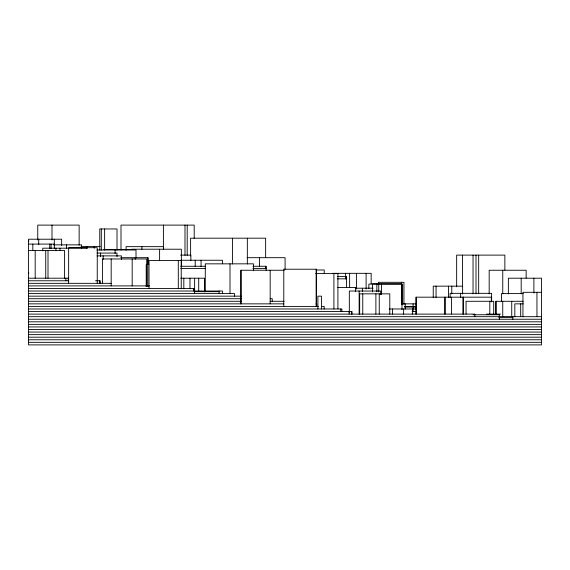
<?xml version="1.0" encoding="UTF-8"?>
<svg xmlns="http://www.w3.org/2000/svg" width="570" height="570" viewBox="0 0 570 570"><rect width="100%" height="100%" fill="white"/><g stroke="black" fill="none" stroke-linecap="round" stroke-linejoin="round"><path stroke-width="0.85" d="M28.5 241.01L28.963 241.01M28.5 244.088L54.328 244.088M53.445 244.858L81.574 244.858L81.574 248.378M81.061 246.397L100.263 246.397M87.303 248.192L42.757 248.192L42.757 250.836M131.734 249.218L181.367 249.218L181.367 266.831M103.719 249.475L131.855 249.475M96.907 249.988L136.009 249.988L136.009 257.982M28.5 250.501L64.595 250.501L64.595 278.203M97.114 253.066L116.992 253.066L116.992 256.628M180.64 255.118L190.872 255.118L190.872 260.447M97.078 255.887L121.396 255.887L121.396 259.428M120.705 257.683L148.093 257.683L148.093 264.523M247.173 257.683L285.086 257.683L285.086 269.225M181.174 260.248L222.421 260.248L222.421 263.796M148.834 264.352L146.212 264.352L146.212 286.503M180.697 266.276L205.663 266.276M252.945 266.276L266.147 266.276L266.147 270.294M180.697 268.584L205.392 268.584M252.945 268.584L266.147 268.584M316.4 269.995L324.23 269.995L324.23 273.465M284.245 270.251L240.768 270.251L240.768 303.853M28.5 273.073L28.963 273.073M332.388 273.329L371.163 273.329L371.163 283.796M315.723 273.586L337.91 273.586L337.91 308.826M337.333 276.536L346.503 276.536L346.503 287.394M28.5 278.203L68.678 278.203M180.747 278.203L204.459 278.203L204.459 291.028M337.333 278.844L346.503 278.844M28.5 280.768L68.649 280.768M95.532 280.768L100.113 280.768L100.113 283.333M28.5 283.333L111.178 283.333M28.5 285.898L149.475 285.898M337.625 287.437L355.53 287.437L355.53 291.74M355.395 288.206L373.136 288.206M28.5 288.463L194.534 288.463L194.534 293.593M193.622 289.104L194.534 289.104M28.5 291.028L222.471 291.028L222.471 293.593M194.534 291.669L219.101 291.669M541.5 292.31L522.939 292.31L522.939 316.678M28.5 293.593L234.598 293.593L234.598 296.158M523.224 293.593L501.522 293.593L501.522 301.587M28.5 296.158L241.16 296.158M491.675 297.184L415.922 297.184L415.922 314.02M28.5 298.723L241.16 298.723M270.173 298.723L272.246 298.723L272.246 301.288M28.5 301.288L241.16 301.288M270.173 301.288L284.102 301.288M523.224 301.288L495.85 301.288L495.85 314.113M28.5 303.853L283.782 303.853M315.958 303.853L316.713 303.853L316.713 306.418M401.743 303.853L416.627 303.853M523.281 303.853L514.824 303.853L514.824 316.678M28.5 306.418L318.381 306.418M321.459 306.418L324.18 306.418L324.18 308.983M404.615 306.418L416.627 306.418M404.615 307.059L416.627 307.059M28.5 308.983L341.872 308.983L341.872 311.548M389.239 308.983L416.627 308.983M28.5 311.548L352.046 311.548L352.046 314.113M412.103 311.548L416.592 311.548M28.5 314.113L474.81 314.113L474.81 316.678M486.588 314.113L500.517 314.113M473.029 314.754L499.327 314.754L499.327 319.243M28.5 316.678L541.5 316.678M498.814 317.319L512.836 317.319M28.5 319.243L541.5 319.243M28.5 321.808L541.5 321.808M28.5 324.373L541.5 324.373M28.5 326.938L541.5 326.938M28.5 329.503L541.5 329.503M28.5 332.068L541.5 332.068M28.5 334.633L541.5 334.633M28.5 337.198L541.5 337.198M28.5 339.763L541.5 339.763M28.5 342.328L541.5 342.328M536.947 292.31L536.947 316.678M533.891 278.203L533.891 293.065M526.146 278.132L526.146 270.251L489.174 270.251L489.174 293.899M521.194 278.203L521.194 293.942M520.688 303.853L520.688 316.678M512.836 316.678L512.836 319.243M511.732 301.288L511.732 316.678M508.369 293.942L508.369 278.203L541.5 278.203L541.5 344.893L28.5 344.893L28.5 239.215L61.638 239.215L61.638 245.435M504.863 270.066L504.863 255.118L456.655 255.118L456.655 286.774M502.754 270.251L502.754 293.899M502.74 301.288L502.74 316.678M496.043 301.288L496.043 314.113M493.705 314.113L493.705 301.288L466.06 301.288L466.06 314.113M491.618 301.979L491.618 293.336L450.108 293.336L450.108 297.661M491.354 297.184L491.354 301.615M489.801 301.288L489.801 314.113M478.665 255.118L478.665 293.814M476.007 255.118L476.007 293.814M473.043 255.118L473.043 293.814M463.41 297.184L463.41 314.02M463.31 297.184L463.31 314.02M463.025 297.184L463.025 314.02M462.612 294.006L462.612 286.154L433.243 286.154L433.243 297.49M462.441 255.118L462.441 286.774M460.66 293.336L460.66 297.661M451.775 286.154L451.775 294.006M451.568 297.184L451.568 314.02M448.554 286.154L448.554 297.49M445.191 297.184L445.191 314.02M444.757 297.184L444.757 314.02M436.05 286.154L436.05 297.49M416.278 297.184L416.278 314.02M413.093 303.853L413.093 306.418M413.093 307.059L413.093 311.548M412.409 308.983L412.409 314.113M405.22 303.853L405.22 308.983M403.945 304.394L403.945 282.307L378.473 282.307L378.473 284.074M403.624 308.983L403.624 314.113M401.993 309.581L401.993 283.846L372.552 283.846L372.552 291.833M401.921 304.401L401.921 284.102L368.847 284.102L368.847 288.513M401.764 284.102L401.764 304.401M401.408 282.307L401.408 284.074M392.431 308.983L392.431 314.113M389.795 314.113L389.795 293.849L359.67 293.849L359.67 314.113M381.544 283.846L381.544 294.49M380.689 294.576L380.689 291.028L349.332 291.028L349.332 312.339M379.25 293.849L379.25 314.113M378.751 283.846L378.751 291.833M376.856 283.846L376.856 291.833M375.886 293.849L375.886 314.113M366.118 273.329L366.118 289.026M362.762 293.849L362.762 314.113M362.492 288.206L362.492 291.662M359.136 291.028L359.136 314.113M356.407 273.329L356.407 289.026M351.576 311.548L351.576 314.113M349.631 273.329L349.631 287.28M349.089 311.548L349.089 314.113M346.197 276.536L346.197 278.844M345.847 276.536L345.847 278.844M345.627 273.329L345.627 276.82M340.732 308.983L340.732 311.548M333.906 273.586L333.906 308.826M321.459 308.983L321.459 296.158L317.889 296.158L317.889 308.983M316.336 306.418L316.336 269.225L283.782 269.225L283.782 306.418M316.222 269.225L316.222 306.418M270.173 270.251L270.173 303.853M265.841 266.276L265.841 268.584M265.641 257.74L265.641 238.189L190.608 238.189L190.608 255.966M265.499 266.276L265.499 268.584M259.549 257.683L259.549 266.56M253.422 270.807L253.422 263.839L205.293 263.839L205.293 291.705M247.337 238.189L247.337 263.96M241.16 270.251L241.16 303.853M232.439 238.189L232.439 263.96M229.995 263.839L229.995 293.45M219.101 291.028L219.101 293.593M204.573 280.768L204.573 291.883M201.06 260.248L201.06 266.461M198.709 278.203L198.709 291.028M195.218 260.248L195.218 266.461M194.627 278.203L194.627 291.028M194.199 238.41L194.199 225.107L120.997 225.107L120.997 249.938M193.622 288.463L193.622 291.028M189.981 278.203L189.981 288.463M187.209 225.107L187.209 255.26M184.993 225.107L184.993 255.26M183.818 278.203L183.818 288.463M181.239 288.463L181.239 260.504L149.026 260.504L149.026 288.463M178.303 260.504L178.303 288.463M163.533 249.29L163.533 246.653L126.105 246.653L126.105 250.166M163.405 225.107L163.405 249.054M159.607 249.218L159.607 260.668M147.822 265.378L147.822 286.689M147.787 257.683L147.787 264.523M146.725 285.898L146.725 258.965L102.422 258.965L102.422 283.29M141.909 246.653L141.909 249.29M135.19 257.683L135.19 259.393M132.176 258.965L132.176 285.898M117.014 250.095L117.014 228.955L99.771 228.955L99.771 250.095M115.083 249.988L115.083 253.536M111.178 258.965L111.178 285.898M104.624 228.955L104.624 250.095M103.163 255.887L103.163 259.428M101.303 228.955L101.303 250.095M100.605 253.066L100.605 256.628M99.8 280.768L99.8 283.333M97.249 283.333L97.249 247.679L68.649 247.679L68.649 283.333M94.264 246.397L94.264 248.164M86.946 246.397L86.946 248.164M79.145 245.214L79.145 225.107L37.748 225.107L37.748 239.97M68.257 278.203L68.257 280.768M66.569 244.858L66.569 248.378M65.849 278.203L65.849 280.768M60.007 248.192L60.007 250.836M55.924 248.192L55.924 250.836M54.293 239.215L54.328 248.463M51.998 225.107L51.998 239.97M51.086 244.088L51.086 248.463M49.761 244.088L49.761 248.463M48.008 250.501L48.008 278.203M45.735 250.501L45.735 278.203M38.739 239.215L38.739 244.544M35.19 250.501L35.19 278.203M32.818 244.088L32.818 250.209"/></g></svg>
